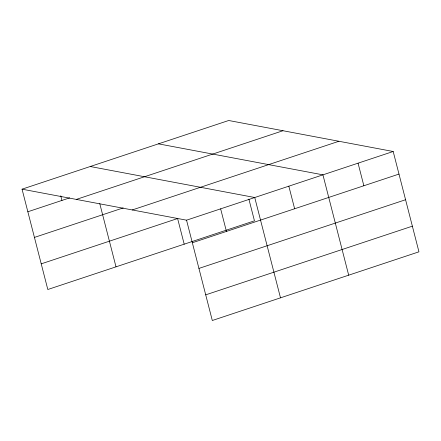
<?xml version="1.0" encoding="UTF-8"?>
<svg xmlns="http://www.w3.org/2000/svg" width="441" height="441" viewBox="0 0 441 441"><rect width="100%" height="100%" fill="white"/><g stroke="black" fill="none" stroke-linecap="round" stroke-linejoin="round"><path stroke-width="0.66" d="M22.05 189.178L228.697 120.498L393.19 151.495L418.95 251.822L212.303 320.502L186.543 220.175L22.05 189.178L47.81 289.505L254.457 220.825L248.884 199.117M27.849 211.763L69.667 197.86M76.332 199.409L282.979 130.729M34.437 237.418L123.215 207.909M132.261 209.949L338.909 141.269M41.222 263.85L177.607 218.521L184.195 244.176M186.543 220.175L393.19 151.495M192.342 242.759L398.989 174.079M198.93 268.415L405.577 199.734M205.715 294.847L412.363 226.167M158.435 143.849L322.933 174.845L348.688 275.173M90.245 166.516L254.738 197.513L280.498 297.835M358.059 163.17L363.858 185.755M288.833 186.179L294.632 208.758M220.643 208.847L226.437 231.426M99.76 203.571L116.005 266.838M60.753 195.782L61.944 200.429"/></g></svg>
